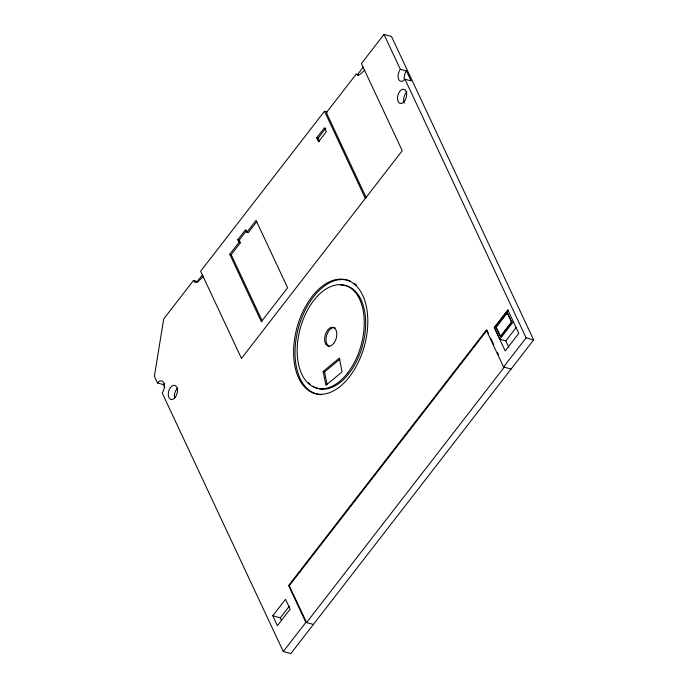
<?xml version="1.0" encoding="UTF-8"?>
<svg xmlns="http://www.w3.org/2000/svg" width="688" height="688" viewBox="0 0 688 688"><rect width="100%" height="100%" fill="white"/><g stroke="black" fill="none" stroke-linecap="round" stroke-linejoin="round"><path stroke-width="1.03" d="M198.23 281.719L193.534 280.429L163.718 318.948L154.361 376.293L157.492 382.975L163.606 384.661L164.871 387.37M327.316 112.024L324.495 111.25L200.638 271.244L241.471 358.405L402.248 150.715L361.424 63.554L383.99 34.4L391.498 36.464L533.639 339.906L290.8 653.6L283.293 651.536L162.144 392.908A7.31 4.334 -74.7 0 0 163.796 382.812A7.31 4.334 -74.7 0 0 157.492 382.975M358.328 75.362L356.195 74.149L326.379 112.669L366.274 197.826M196.768 282.218L202.582 274.71M357.545 74.519L363.359 67.011M262.291 321.098L231.177 254.68L240.404 242.761L239.011 242.374L237.79 239.768L245.607 229.672L246.829 232.277L248.222 232.664L256.839 221.536M316.686 137.841L324.504 127.753L326.336 131.666L318.518 141.754L316.686 137.841L318.088 138.228L319.55 141.358M240.404 242.761L239.183 240.146L246.347 230.893M318.088 138.228L325.897 128.131M246.829 232.277L256.056 220.358L287.618 287.739L261.345 321.674L229.783 254.293L239.011 242.374M313.367 624.446L305.859 622.391L288.59 585.522L486.296 330.128L486.992 330.317L488.36 333.224M504.261 367.186L306.556 622.58L289.287 585.712L486.992 330.317M507.821 309.97L518.786 333.37L505.216 350.906L494.251 327.505L507.968 310.013L494.397 327.548L499.875 339.244L513.308 321.674M495.988 327.101L507.305 312.713L511.709 322.113L500.537 336.544L495.988 327.101L500.537 336.544M496.134 327.144L507.305 312.713M272.775 615.794L285.529 599.317L290.138 609.164L277.393 625.641L272.775 615.794L280.283 617.85L281.538 620.533M280.283 617.85L289.209 606.317M500.391 336.501L511.562 322.079L507.159 312.679M508.793 347.182L505.843 340.887L516.181 327.522M283.293 651.536L305.859 622.391M511.072 369.052L503.564 366.996L526.131 337.842L404.983 79.215A7.31 4.334 -74.7 0 1 398.679 79.387A7.31 4.334 -74.7 0 1 400.33 69.282L383.99 34.4M364.743 70.15L359.747 74.605L358.19 75.138L356.195 74.149M203.209 276.722L197.576 281.917L194.799 282.304L193.534 280.429M323.145 371.503L339.347 358.104L342.091 371.916L325.897 385.314L323.145 371.503L324.547 371.89L339.932 359.162M400.33 69.282L406.436 70.959L411.089 80.892L404.983 79.215M237.79 239.768L239.183 240.146M229.783 254.293L231.177 254.68M526.131 337.842L533.639 339.906M499.729 339.21L505.843 340.887M288.59 585.522L289.287 585.712M490.63 338.083L493.812 344.869M497.45 352.634L498.353 354.569M486.296 330.128L503.564 366.996M324.495 111.25L365.328 198.411M324.547 371.89L327.092 384.712M174.528 397.81A7.31 4.334 -74.7 0 1 177.753 388.015M404.217 103.157A7.31 4.334 -74.7 0 1 406.978 91.9M354.105 283.258A58.927 34.925 -74.7 0 1 356.633 285.245M321.692 394.688A58.927 34.925 -74.7 0 1 297.947 329.724A58.927 34.925 -74.7 0 1 350.484 281.263M340.612 285.064A53.286 31.579 -74.7 0 1 362.542 345.574A53.286 31.579 -74.7 0 1 312.73 386.14M310.133 384.171A53.286 31.579 -74.7 0 1 308.525 382.623M163.606 384.661A7.31 4.334 -74.7 0 1 164.716 383.5M329.096 346.305A9.692 5.745 -74.7 0 1 326.809 334.815A9.692 5.745 -74.7 0 1 335.133 327.927M404.329 79.602A7.31 4.334 -74.7 0 1 406.436 70.959M175.182 397.423A7.31 4.334 -74.7 0 0 175.139 385.529A7.31 4.334 -74.7 0 0 168.25 394.422A7.31 4.334 -74.7 0 0 175.182 397.423M404.406 101.317A7.31 4.334 -74.7 0 0 404.363 89.414A7.31 4.334 -74.7 0 0 397.475 98.307A7.31 4.334 -74.7 0 0 404.406 101.317M349.47 376.766A58.927 34.925 -74.7 0 0 349.091 280.876A58.927 34.925 -74.7 0 0 293.604 352.557A58.927 34.925 -74.7 0 0 349.47 376.766M347.672 372.93A53.286 31.579 -74.7 0 0 347.328 286.234A53.286 31.579 -74.7 0 0 297.156 351.043A53.286 31.579 -74.7 0 0 347.672 372.93M333.8 343.312A9.692 5.745 -74.7 0 0 333.74 327.548A9.692 5.745 -74.7 0 0 324.616 339.339A9.692 5.745 -74.7 0 0 333.8 343.312"/></g></svg>
